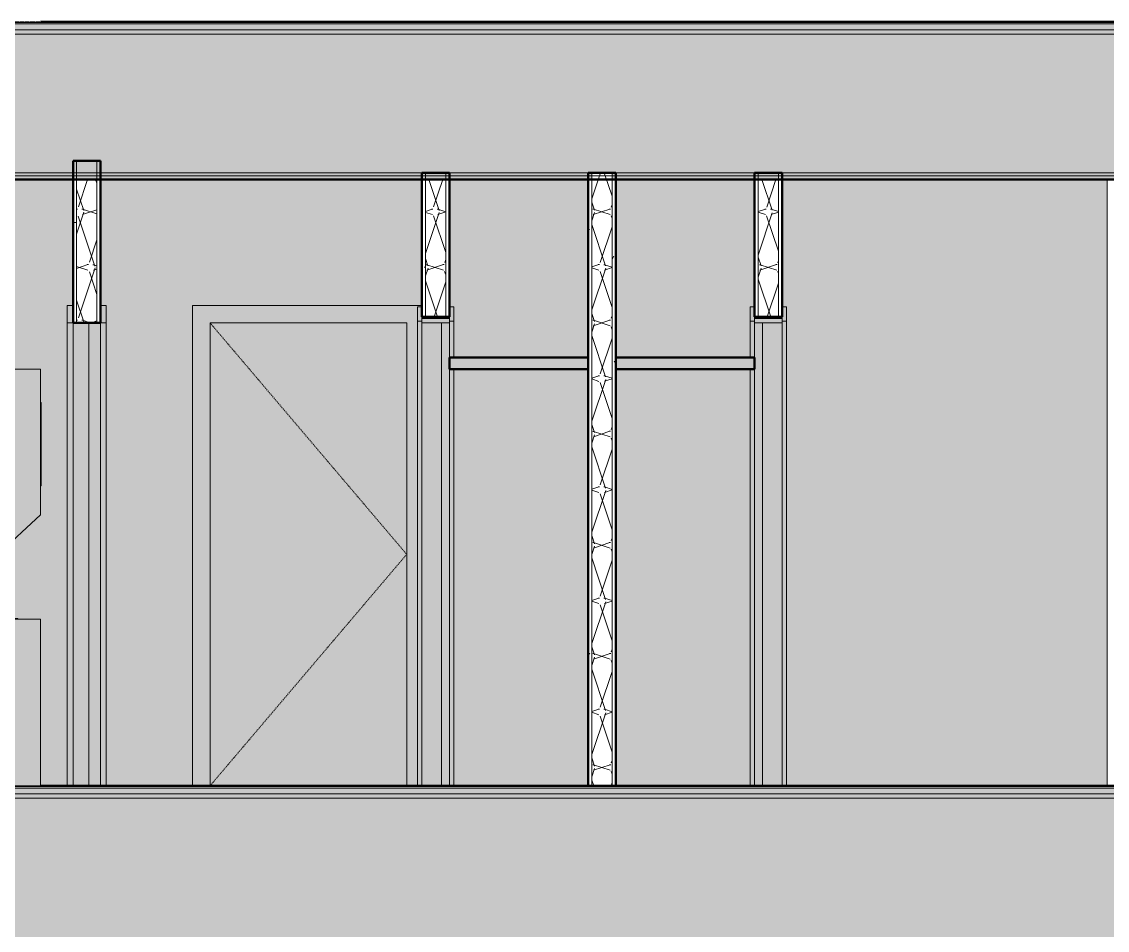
# Model space of a CAD drawing. Header units: inches. Extents: x 9594 to 15314, y -314 to 660.
# Drawn here: x 10485.9 to 10673.6, y 111.1 to 268 of the extents above; entities that cross this region are included whole.
import ezdxf

# ---------------------------------------------------------------- set-up
doc = ezdxf.new("R2010")
doc.units = ezdxf.units.IN
doc.header["$MEASUREMENT"] = 0
doc.linetypes.add('Dash 1_16_', pattern=[0.125, 0.0625, -0.0625])
doc.linetypes.add('Grid Line 1_2_', pattern=[0.875, 0.5, -0.125, 0.125, -0.125])
for name, color, linetype, lineweight in [('0-1', 7, 'Continuous', 5), ('0-2', 7, 'Continuous', 9), ('A-DOOR-1', 45, 'Continuous', 9), ('A-DOOR-2', 7, 'Continuous', 9), ('A-DOOR-3', 55, 'Continuous', 9), ('A-DOOR-4', 7, 'Dash 1_16_', 9), ('A-DOOR-5', 130, 'Continuous', 20), ('A-DOOR-FRAM-1', 45, 'Continuous', 9), ('A-DOOR-FRAM-2', 7, 'Continuous', 9), ('A-DOOR-FRAM-3', 55, 'Continuous', 9), ('A-DOOR-FRAM-4', 130, 'Continuous', 20), ('A-FLOR-4', 192, 'Continuous', 5), ('A-FLOR-5', 192, 'Continuous', 50), ('A-FLOR-LEVL-1', 51, 'Grid Line 1_2_', 9), ('A-FLOR-MCUT', 51, 'Continuous', 13), ('A-FLOR-PATT-2', 8, 'Continuous', 9), ('A-WALL-1', 10, 'Continuous', 13), ('A-WALL-2', 50, 'Continuous', 5), ('A-WALL-3', 8, 'Continuous', 5), ('A-WALL-5', 7, 'Continuous', 9), ('A-WALL-6', 250, 'Continuous', 50), ('A-WALL-PATT-1', 253, 'Continuous', 9), ('A-WALL-PATT-2', 7, 'Continuous', 9), ('P-SANR-FIXT-2', 7, 'Continuous', 9), ('P-SANR-FIXT-3', 253, 'Continuous', 9), ('Q-CASE-1', 250, 'Continuous', 50), ('Q-CASE-2', 253, 'Continuous', 9)]:
    doc.layers.add(name, color=color, linetype=linetype, lineweight=lineweight)
pattern_1 = [(0, (11008.554, 72), (30.72, 7.68), [1.267, -21.773, 1.267, -21.773, -122.88]), (0, (11008.554, 72), (30.72, 7.68), [-46.08, 1.267, -44.813, 1.267, -21.773, -53.76]), (0, (11008.554, 72), (30.72, 7.68), [-115.2, 1.267, -14.093, 1.267, -37.133]), (120, (11020.074, 75.84), (-22.011075, 22.7643), [1.267, -21.773, 1.267, -21.773, -122.88]), (120, (11020.074, 75.84), (-22.011075, 22.7643), [-46.08, 1.267, -44.813, 1.267, -21.773, -53.76]), (120, (11020.074, 75.84), (-22.011075, 22.7643), [-115.2, 1.267, -14.093, 1.267, -37.133]), (240, (11023.914, 91.2), (-8.708925, -30.4443), [1.267, -21.773, 1.267, -21.773, -122.88]), (240, (11023.914, 91.2), (-8.708925, -30.4443), [-46.08, 1.267, -44.813, 1.267, -21.773, -53.76]), (240, (11023.914, 91.2), (-8.708925, -30.4443), [-115.2, 1.267, -14.093, 1.267, -37.133])]
pattern_2 = [(161.57, (11009.034, 72.48), (-3.8399538, -1.54e-05), [0, -27.322, 3.034, 0]), (18.43, (11008.074, 72.48), (-3.8399538, 1.54e-05), [0, -27.322, 3.034, 0]), (108.43, (11009.034, 72.48), (1.919622, -9.6005246), [9.106, -21.25]), (71.57, (11008.074, 72.48), (1.919622, 9.6005246), [9.106, -21.25])]
pattern_3 = [(0, (11008.554, 72), (15.36, 3.84), [1.267, -10.253, 1.267, -10.253, -61.44]), (0, (11008.554, 72), (15.36, 3.84), [-23.04, 1.267, -21.773, 1.267, -10.253, -26.88]), (0, (11008.554, 72), (15.36, 3.84), [-57.6, 1.267, -6.413, 1.267, -17.933]), (120, (11014.314, 73.92), (-11.005538, 11.38215), [1.267, -10.253, 1.267, -10.253, -61.44]), (120, (11014.314, 73.92), (-11.005538, 11.38215), [-23.04, 1.267, -21.773, 1.267, -10.253, -26.88]), (120, (11014.314, 73.92), (-11.005538, 11.38215), [-57.6, 1.267, -6.413, 1.267, -17.933]), (240, (11016.234, 81.6), (-4.354462, -15.22215), [1.267, -10.253, 1.267, -10.253, -61.44]), (240, (11016.234, 81.6), (-4.354462, -15.22215), [-23.04, 1.267, -21.773, 1.267, -10.253, -26.88]), (240, (11016.234, 81.6), (-4.354462, -15.22215), [-57.6, 1.267, -6.413, 1.267, -17.933])]
pattern_4 = [(0, (11008.554, 72), (0, 4.798), []), (315, (11008.554, 72), (4.798427, 0), [6.786, -6.786]), (45, (11008.554, 72), (4.798427, 0), [6.786, -6.786])]

# ---------------------------------------------------------------- blocks, each defined once
blk = doc.blocks.new('SWING - SINGLE - FLUSH - 2-10 x 6-8 - PRIVACY-V32-BUILDING SECTION - EAST_WEST - LOOKING SOUTH2')
at = {"layer": 'A-DOOR-3'}
blk.add_hatch(color=256, dxfattribs=at).paths.add_polyline_path([(10548.04, 136), (10552.46, 136), (10552.46, 216), (10518.46, 216), (10518.46, 136)], flags=0)
at = {"layer": 'A-DOOR-FRAM-3'}
blk.add_hatch(color=256, dxfattribs=at).paths.add_polyline_path([(10518.46, 136), (10518.46, 216), (10552.46, 216), (10552.46, 136), (10554.34, 136), (10554.34, 218.75), (10555.09, 218.75), (10555.09, 219), (10515.46, 219), (10515.46, 136)], flags=0)
at = {"layer": 'A-DOOR-4'}
for p in [(10518.46, 216), (10518.46, 136)]:
    blk.add_line(p, (10552.46, 176), dxfattribs=at)
at = {"layer": 'A-DOOR-FRAM-2'}
for p, q in [((10515.46, 219), (10515.46, 136)), ((10555.09, 219), (10515.46, 219)), ((10518.46, 136), (10518.46, 216)), ((10518.46, 216), (10552.46, 216)), ((10552.46, 216), (10552.46, 136))]:
    blk.add_line(p, q, dxfattribs=at)
blk = doc.blocks.new('SLIDING - FLUSH - 4-0 x 6-8-2636080-BUILDING SECTION - EAST_WEST - LOOKING SOUTH2')
at = {"layer": 'A-DOOR-1'}
for points in [[(11538.94, 216.25), (11538.94, 218.75), (11538.19, 218.75), (11538.19, 216.25)], [(11544.44, 216.25), (11544.44, 218.75), (11543.69, 218.75), (11543.69, 216.25)], [(11539.32, 136), (11540.31, 136), (11540.31, 216), (11538.94, 216), (11538.94, 136)], [(11543.69, 136), (11544.44, 136), (11544.44, 216.25), (11543.69, 216.25), (11543.69, 146)]]:
    blk.add_hatch(color=256, dxfattribs=at).paths.add_polyline_path(points, flags=0)
h = blk.add_hatch(color=256, dxfattribs=at)
h.paths.add_polyline_path([(11538.19, 136), (11538.94, 136), (11538.94, 208), (11538.19, 208), (11538.19, 140.93)], flags=0)
h.paths.add_polyline_path([(11538.19, 210), (11538.94, 210), (11538.94, 216.25), (11538.19, 216.25), (11538.19, 216)], flags=0)
at = {"layer": 'A-DOOR-FRAM-1'}
for points in [[(11540.31, 216), (11543.69, 216), (11543.69, 217), (11538.94, 217), (11538.94, 216)], [(11543.69, 136), (11543.69, 216), (11540.31, 216), (11540.31, 136), (11542.99, 136)]]:
    blk.add_hatch(color=256, dxfattribs=at).paths.add_polyline_path(points, flags=0)
at = {"layer": 'A-DOOR-2'}
for p, q in [((11538.19, 218.75), (11538.19, 216.25)), ((11538.94, 218.75), (11538.19, 218.75)), ((11538.94, 216.25), (11538.94, 218.75)), ((11543.69, 218.75), (11543.69, 216.25)), ((11544.44, 218.75), (11543.69, 218.75)), ((11544.44, 216.25), (11544.44, 218.75)), ((11538.19, 216.25), (11538.94, 216.25)), ((11538.19, 210), (11538.19, 216.25)), ((11543.69, 216.25), (11544.44, 216.25)), ((11544.44, 216.25), (11544.44, 136)), ((11538.19, 136), (11538.19, 208))]:
    blk.add_line(p, q, dxfattribs=at)
at = {"layer": 'A-DOOR-5'}
for p, q in [((11540.31, 216), (11538.94, 216)), ((11538.94, 216), (11538.94, 136)), ((11540.31, 136), (11540.31, 216)), ((11538.94, 136), (11540.31, 136))]:
    blk.add_line(p, q, dxfattribs=at)
at = {"layer": 'A-DOOR-FRAM-2'}
blk.add_line((11543.69, 216), (11543.69, 136), dxfattribs=at)
at = {"layer": 'A-DOOR-FRAM-4'}
for p, q in [((11543.69, 217), (11538.94, 217)), ((11538.94, 217), (11538.94, 216)), ((11543.69, 216.75), (11538.94, 216.75)), ((11538.94, 216), (11543.69, 216)), ((11543.69, 216), (11543.69, 217))]:
    blk.add_line(p, q, dxfattribs=at)
blk = doc.blocks.new('OD_CW_Closet - OD_CW_Closet-2123065-BUILDING SECTION - EAST_WEST - LOOKING SOUTH2')
at = {"layer": 'Q-CASE-2'}
blk.add_hatch(color=256, dxfattribs=at).paths.add_polyline_path([(10560.59, 208), (10583.84, 208), (10583.84, 210), (10559.84, 210), (10559.84, 208)], flags=0)
at = {"layer": 'Q-CASE-1'}
for p, q in [((10583.84, 210), (10559.84, 210)), ((10559.84, 210), (10559.84, 208)), ((10583.84, 208), (10583.84, 210)), ((10559.84, 208), (10583.84, 208))]:
    blk.add_line(p, q, dxfattribs=at)
blk = doc.blocks.new('SLIDING - FLUSH - 4-0 x 6-8-V21-BUILDING SECTION - EAST_WEST - LOOKING SOUTH2')
at = {"layer": 'A-DOOR-1'}
for points in [[(11480.69, 216.25), (11481.44, 216.25), (11481.44, 218.75), (11480.69, 218.75), (11480.69, 216.3)], [(11486.94, 216.25), (11486.94, 218.75), (11486.19, 218.75), (11486.19, 216.25)], [(11480.69, 136), (11481.44, 136), (11481.44, 216.25), (11480.69, 216.25), (11480.69, 140.24)], [(11486.19, 136), (11486.19, 216), (11484.81, 216), (11484.81, 136)]]:
    blk.add_hatch(color=256, dxfattribs=at).paths.add_polyline_path(points, flags=0)
h = blk.add_hatch(color=256, dxfattribs=at)
h.paths.add_polyline_path([(11486.19, 136), (11486.94, 136), (11486.94, 208), (11486.19, 208), (11486.19, 160.7)], flags=0)
h.paths.add_polyline_path([(11486.94, 210), (11486.94, 216.25), (11486.19, 216.25), (11486.19, 210)], flags=0)
at = {"layer": 'A-DOOR-FRAM-1'}
for points in [[(11481.44, 216), (11486.19, 216), (11486.19, 217), (11481.44, 217), (11481.44, 216.25)], [(11481.44, 136), (11484.81, 136), (11484.81, 216), (11481.44, 216), (11481.44, 143.03)]]:
    blk.add_hatch(color=256, dxfattribs=at).paths.add_polyline_path(points, flags=0)
at = {"layer": 'A-DOOR-2'}
for p, q in [((11481.44, 218.75), (11480.69, 218.75)), ((11480.69, 218.75), (11480.69, 216.25)), ((11481.44, 216.25), (11481.44, 218.75)), ((11486.94, 218.75), (11486.19, 218.75)), ((11486.19, 218.75), (11486.19, 216.25)), ((11486.94, 216.25), (11486.94, 218.75)), ((11480.69, 216.25), (11481.44, 216.25)), ((11480.69, 136), (11480.69, 216.25)), ((11486.19, 216.25), (11486.94, 216.25)), ((11486.94, 216.25), (11486.94, 210)), ((11486.94, 208), (11486.94, 136))]:
    blk.add_line(p, q, dxfattribs=at)
at = {"layer": 'A-DOOR-5'}
for p, q in [((11484.81, 216), (11484.81, 136)), ((11486.19, 216), (11484.81, 216)), ((11486.19, 136), (11486.19, 216)), ((11484.81, 136), (11486.19, 136))]:
    blk.add_line(p, q, dxfattribs=at)
at = {"layer": 'A-DOOR-FRAM-2'}
blk.add_line((11481.44, 136), (11481.44, 216), dxfattribs=at)
at = {"layer": 'A-DOOR-FRAM-4'}
for p, q in [((11481.44, 217), (11481.44, 216)), ((11486.19, 217), (11481.44, 217)), ((11481.44, 216.75), (11486.19, 216.75)), ((11481.44, 216), (11486.19, 216)), ((11486.19, 216), (11486.19, 217))]:
    blk.add_line(p, q, dxfattribs=at)
blk = doc.blocks.new('Stacked Washer and Dryer - 26_x25_ - Private-1352637-BUILDING SECTION - EAST_WEST - LOOKING SOUTH2')
at = {"layer": 'P-SANR-FIXT-3'}
for points in [[(10466, 136), (10489.16, 136), (10489.16, 164.81), (10469.66, 164.81), (10489.16, 182.81), (10489.16, 208), (10463.16, 208), (10463.16, 136)], [(10489.29, 187.84), (10489.29, 202.25), (10489.16, 202.25), (10489.16, 187.84)], [(10479.48, 164.81), (10485.26, 164.81), (10485.26, 164.94), (10472.26, 164.94), (10472.26, 164.81)]]:
    blk.add_hatch(color=256, dxfattribs=at).paths.add_polyline_path(points, flags=0)
at = {"layer": 'P-SANR-FIXT-2'}
for p, q in [((10489.16, 208), (10463.16, 208)), ((10463.16, 208), (10463.16, 136)), ((10489.16, 182.81), (10489.16, 208)), ((10489.29, 202.25), (10489.16, 202.25)), ((10489.29, 187.84), (10489.29, 202.25)), ((10489.16, 187.84), (10489.29, 187.84)), ((10469.66, 164.81), (10489.16, 182.81)), ((10489.16, 164.81), (10469.66, 164.81)), ((10472.26, 164.94), (10485.26, 164.94)), ((10472.26, 164.81), (10472.26, 164.94)), ((10485.26, 164.81), (10485.26, 164.94)), ((10489.16, 136), (10489.16, 164.81)), ((10463.16, 136), (10489.16, 136))]:
    blk.add_line(p, q, dxfattribs=at)
blk = doc.blocks.new('SWING - SINGLE - FLUSH - 2-10 x 6-8 - PRIVACY-V33-BUILDING SECTION - EAST_WEST - LOOKING SOUTH2')
at = {"layer": 'A-DOOR-3'}
blk.add_hatch(color=256, dxfattribs=at).paths.add_polyline_path([(10497.54, 136), (10499.54, 136), (10499.54, 216), (10497.54, 216), (10497.54, 145.29)], flags=0)
at = {"layer": 'A-DOOR-FRAM-3'}
for points in [[(10494.79, 216), (10494.79, 219), (10493.79, 219), (10493.79, 216)], [(10500.54, 216), (10500.54, 219), (10499.54, 219), (10499.54, 216)], [(10493.79, 136), (10494.79, 136), (10494.79, 216), (10493.79, 216), (10493.79, 164.81)], [(10499.54, 136), (10500.54, 136), (10500.54, 216), (10499.54, 216), (10499.54, 152.05)]]:
    blk.add_hatch(color=256, dxfattribs=at).paths.add_polyline_path(points, flags=0)
at = {"layer": 'A-DOOR-5'}
for p, q in [((10497.54, 216), (10497.54, 136)), ((10499.54, 216), (10497.54, 216)), ((10499.54, 136), (10499.54, 216)), ((10497.54, 136), (10499.54, 136))]:
    blk.add_line(p, q, dxfattribs=at)
at = {"layer": 'A-DOOR-FRAM-2'}
for p, q in [((10493.79, 136), (10493.79, 216)), ((10494.79, 216), (10494.79, 136)), ((10500.54, 216), (10500.54, 136))]:
    blk.add_line(p, q, dxfattribs=at)
at = {"layer": 'A-DOOR-FRAM-4'}
for p, q in [((10493.79, 219), (10493.79, 216)), ((10494.79, 219), (10493.79, 219)), ((10494.79, 216), (10494.79, 219)), ((10500.54, 219), (10499.54, 219)), ((10499.54, 219), (10499.54, 216)), ((10500.54, 216), (10500.54, 219)), ((10493.79, 216), (10494.79, 216)), ((10499.54, 216), (10500.54, 216))]:
    blk.add_line(p, q, dxfattribs=at)
blk = doc.blocks.new('CTR - 1st Phase - Unit Layouts_rvt-1-BUILDING SECTION - EAST_WEST - LOOKING SOUTH2')
at = {"layer": 'A-WALL-1'}
h = blk.add_hatch(color=256, dxfattribs=at)
h.paths.add_polyline_path([(10463.16, 136), (10463.16, 208), (10489.16, 208), (10489.16, 202.25), (10489.29, 202.25), (10489.29, 187.84), (10489.16, 187.84), (10489.16, 182.81), (10469.66, 164.81), (10472.26, 164.81), (10472.26, 164.94), (10485.26, 164.94), (10485.26, 164.81), (10489.16, 164.81), (10489.16, 136), (10493.79, 136), (10493.79, 219), (10494.79, 219), (10494.79, 240.75), (10457.54, 240.75), (10457.54, 136)], flags=0)
h.paths.add_polyline_path([(10595.17, 136), (10611.84, 136), (10611.84, 208), (10588.59, 208), (10588.59, 136)], flags=0)
h.paths.add_polyline_path([(10583.84, 136), (10583.84, 208), (10560.59, 208), (10560.59, 136), (10570.64, 136)], flags=0)
h.paths.add_polyline_path([(10515.46, 136), (10515.46, 219), (10555.09, 219), (10555.09, 240.75), (10499.54, 240.75), (10499.54, 219), (10500.54, 219), (10500.54, 136)], flags=0)
h.paths.add_polyline_path([(10588.59, 210), (10611.84, 210), (10611.84, 218.75), (10612.59, 218.75), (10612.59, 240.75), (10588.59, 240.75), (10588.59, 216)], flags=0)
h.paths.add_polyline_path([(10560.59, 210), (10583.84, 210), (10583.84, 240.75), (10559.84, 240.75), (10559.84, 218.75), (10560.59, 218.75), (10560.59, 216)], flags=0)
at = {"layer": 'A-WALL-2'}
blk.add_hatch(color=256, dxfattribs=at).paths.add_polyline_path([(10638.23, 136), (10673.55, 136), (10673.55, 240.75), (10617.34, 240.75), (10617.34, 218.75), (10618.09, 218.75), (10618.09, 136)], flags=0)
at = {"layer": 'A-WALL-3'}
blk.add_hatch(color=256, dxfattribs=at).paths.add_polyline_path([(10494.79, 136), (10497.54, 136), (10497.54, 216), (10494.79, 216), (10494.79, 164.81)], flags=0)
at = {"layer": 'A-WALL-PATT-1'}
h = blk.add_hatch(dxfattribs=at)
h.set_pattern_fill('FP_4', color=256, style=0, pattern_type=2)
h.set_pattern_definition(pattern_2)
h.paths.add_polyline_path([(10497.54, 216), (10498.91, 216), (10498.91, 240.75), (10495.41, 240.75), (10495.41, 216)], flags=0)
h = blk.add_hatch(dxfattribs=at)
h.set_pattern_fill('FP_4', color=256, style=0, pattern_type=2)
h.set_pattern_definition(pattern_2)
h.paths.add_polyline_path([(10555.71, 217), (10559.21, 217), (10559.21, 240.75), (10555.71, 240.75), (10555.71, 218.33)], flags=0)
h = blk.add_hatch(dxfattribs=at)
h.set_pattern_fill('FP_4', color=256, style=0, pattern_type=2)
h.set_pattern_definition(pattern_2)
h.paths.add_polyline_path([(10587.96, 136), (10587.96, 241.88), (10584.46, 241.88), (10584.46, 136)], flags=0)
h = blk.add_hatch(dxfattribs=at)
h.set_pattern_fill('FP_4', color=256, style=0, pattern_type=2)
h.set_pattern_definition(pattern_2)
h.paths.add_polyline_path([(10613.71, 217), (10616.71, 217), (10616.71, 240.75), (10613.21, 240.75), (10613.21, 217)], flags=0)
at = {"layer": 'A-WALL-PATT-2'}
h = blk.add_hatch(dxfattribs=at)
h.set_pattern_fill('FP_1', color=256, style=0, pattern_type=2)
h.set_pattern_definition(pattern_1)
h.paths.add_polyline_path([(10495.41, 216), (10495.41, 240.75), (10494.79, 240.75), (10494.79, 216)], flags=0)
h = blk.add_hatch(dxfattribs=at)
h.set_pattern_fill('FP_1', color=256, style=0, pattern_type=2)
h.set_pattern_definition(pattern_1)
h.paths.add_polyline_path([(10555.46, 217), (10555.71, 217), (10555.71, 240.75), (10555.09, 240.75), (10555.09, 217)], flags=0)
h = blk.add_hatch(dxfattribs=at)
h.set_pattern_fill('FP_1', color=256, style=0, pattern_type=2)
h.set_pattern_definition(pattern_1)
h.paths.add_polyline_path([(10583.84, 136), (10584.46, 136), (10584.46, 240.75), (10583.84, 240.75), (10583.84, 146.52)], flags=0)
h = blk.add_hatch(dxfattribs=at)
h.set_pattern_fill('FP_1', color=256, style=0, pattern_type=2)
h.set_pattern_definition(pattern_1)
h.paths.add_polyline_path([(10588.59, 136), (10588.59, 240.75), (10587.96, 240.75), (10587.96, 136)], flags=0)
h = blk.add_hatch(dxfattribs=at)
h.set_pattern_fill('FP_1', color=256, style=0, pattern_type=2)
h.set_pattern_definition(pattern_1)
h.paths.add_polyline_path([(10617.34, 217), (10617.34, 240.75), (10616.71, 240.75), (10616.71, 217)], flags=0)
at = {"layer": 'A-WALL-1'}
for p, q in [((10495.41, 244), (10495.41, 216)), ((10498.91, 244), (10498.91, 216)), ((10555.71, 241.88), (10555.71, 217)), ((10559.21, 241.88), (10559.21, 217)), ((10584.46, 241.88), (10584.46, 136)), ((10587.96, 241.88), (10587.96, 136)), ((10613.21, 241.88), (10613.21, 217)), ((10616.71, 241.88), (10616.71, 217))]:
    blk.add_line(p, q, dxfattribs=at)
at = {"layer": 'A-WALL-5'}
for p, q in [((10673.55, 136), (10673.55, 240.75)), ((10494.79, 136), (10494.79, 216))]:
    blk.add_line(p, q, dxfattribs=at)
at = {"layer": 'A-WALL-6'}
for p, q in [((10494.79, 244), (10494.79, 216)), ((10499.54, 244), (10494.79, 244)), ((10499.54, 216), (10499.54, 244)), ((10555.09, 241.88), (10555.09, 217)), ((10559.84, 241.88), (10555.09, 241.88)), ((10559.84, 217), (10559.84, 241.88)), ((10588.59, 241.88), (10583.84, 241.88)), ((10583.84, 241.88), (10583.84, 136)), ((10588.59, 136), (10588.59, 241.88)), ((10617.34, 241.88), (10612.59, 241.88)), ((10612.59, 241.88), (10612.59, 217)), ((10617.34, 217), (10617.34, 241.88)), ((10494.79, 216), (10499.54, 216)), ((10555.09, 217), (10559.84, 217)), ((10612.59, 217), (10617.34, 217)), ((10583.84, 136), (10588.59, 136))]:
    blk.add_line(p, q, dxfattribs=at)
at = {"layer": '0-2'}
for name, p in [('SWING - SINGLE - FLUSH - 2-10 x 6-8 - PRIVACY-V33-BUILDING SECTION - EAST_WEST - LOOKING SOUTH2', (0, 0)), ('SWING - SINGLE - FLUSH - 2-10 x 6-8 - PRIVACY-V32-BUILDING SECTION - EAST_WEST - LOOKING SOUTH2', (0, 0)), ('SLIDING - FLUSH - 4-0 x 6-8-V21-BUILDING SECTION - EAST_WEST - LOOKING SOUTH2', (-926.35, 0)), ('SLIDING - FLUSH - 4-0 x 6-8-2636080-BUILDING SECTION - EAST_WEST - LOOKING SOUTH2', (-926.35, 0)), ('OD_CW_Closet - OD_CW_Closet-2123065-BUILDING SECTION - EAST_WEST - LOOKING SOUTH2', (0, 0)), ('OD_CW_Closet - OD_CW_Closet-2123065-BUILDING SECTION - EAST_WEST - LOOKING SOUTH2', (28.75, 0)), ('Stacked Washer and Dryer - 26_x25_ - Private-1352637-BUILDING SECTION - EAST_WEST - LOOKING SOUTH2', (0, 0))]:
    blk.add_blockref(name, p, dxfattribs=at)
blk = doc.blocks.new('CTR - 1st Phase -Stairs _ Elevators_rvt-1-BUILDING SECTION - EAST_WEST - LOOKING SOUTH2')
at = {"layer": 'A-FLOR-LEVL-1'}
for p, q in [((9594.29, 268), (12543.28, 268)), ((9594.29, 136), (12543.28, 136))]:
    blk.add_line(p, q, dxfattribs=at)

msp = doc.modelspace()

# ---------------------------------------------------------------- hatches: boundary and pattern name
at = {"layer": 'A-FLOR-4'}
h = msp.add_hatch(color=256, dxfattribs=at)
h.paths.add_polyline_path([(11641.24, 267.62), (11646.74, 267.65), (11646.74, 267.87), (11255.64, 267.87), (11255.64, 267.62), (11628.74, 267.62)], flags=0)
h.paths.add_polyline_path([(10552.11, 267.62), (10843.14, 267.62), (10843.13, 267.87), (10452.04, 267.87), (10452.04, 267.62), (10548.04, 267.62)], flags=0)
h.paths.add_polyline_path([(11837.85, 267.62), (12110.34, 267.62), (12110.34, 267.87), (11737.24, 267.87), (11737.24, 267.62), (11794, 267.62)], flags=0)
h.paths.add_polyline_path([(10265.78, 267.62), (10361.54, 267.62), (10361.54, 267.87), (9988.44, 267.87), (9988.44, 267.62), (10265.77, 267.62)], flags=0)
h = msp.add_hatch(color=256, dxfattribs=at)
h.paths.add_polyline_path([(12102.16, 241.37), (12109.71, 241.37), (12109.71, 241.87), (11737.24, 241.87), (11737.24, 241.37), (12081.6, 241.37)], flags=0)
h.paths.add_polyline_path([(11425.23, 241.37), (11510.81, 241.37), (11510.81, 241.87), (11256.26, 241.87), (11256.29, 241.37), (11413.95, 241.37)], flags=0)
h.paths.add_polyline_path([(11640.06, 241.37), (11646.74, 241.37), (11646.74, 241.87), (11514.31, 241.87), (11514.31, 241.37), (11585.47, 241.37)], flags=0)
h.paths.add_polyline_path([(10814.99, 241.37), (10842.51, 241.37), (10842.51, 241.87), (10587.96, 241.87), (10587.96, 241.37), (10810.45, 241.37)], flags=0)
h.paths.add_polyline_path([(10466, 241.37), (10584.46, 241.37), (10584.46, 241.87), (10452.04, 241.87), (10452.04, 241.37), (10458.72, 241.37)], flags=0)
h.paths.add_polyline_path([(10103.47, 241.37), (10361.54, 241.37), (10361.54, 241.87), (9989.06, 241.87), (9989.06, 241.37), (10102.63, 241.37)], flags=0)
h = msp.add_hatch(color=256, dxfattribs=at)
h.paths.add_polyline_path([(11737.24, 135.62), (12110.34, 135.62), (12110.34, 135.87), (11737.24, 135.87)], flags=0)
h.paths.add_polyline_path([(11547.59, 135.62), (11646.74, 135.62), (11646.74, 135.87), (11255.64, 135.87), (11255.64, 135.62), (11547.12, 135.62)], flags=0)
h.paths.add_polyline_path([(10812.24, 135.62), (10843.14, 135.62), (10843.13, 135.87), (10450.69, 135.87), (10450.69, 135.62), (10810.45, 135.62)], flags=0)
h.paths.add_polyline_path([(10177.72, 135.62), (10361.54, 135.62), (10361.54, 135.87), (9988.44, 135.84), (9988.44, 135.62), (10167.14, 135.62)], flags=0)
at = {"layer": 'A-FLOR-PATT-2'}
h = msp.add_hatch(dxfattribs=at)
h.set_pattern_fill('FP_3', color=256, style=0, pattern_type=2)
h.set_pattern_definition(pattern_4)
h.paths.add_polyline_path([(12009.2, 265.87), (12115.84, 265.87), (12115.82, 266.62), (11737.24, 266.62), (11737.24, 265.87), (12007.79, 265.87)], flags=0)
h.paths.add_polyline_path([(11283.69, 265.87), (11646.74, 265.87), (11646.74, 266.62), (11250.14, 266.62), (11250.14, 265.87), (11262.55, 265.87)], flags=0)
h.paths.add_polyline_path([(10670.52, 265.87), (10848.64, 265.87), (10848.64, 266.62), (10452.04, 266.62), (10452.04, 265.87), (10662.71, 265.87)], flags=0)
h.paths.add_polyline_path([(10347.59, 265.87), (10361.54, 265.87), (10361.54, 266.62), (9982.94, 266.62), (9982.94, 265.87), (10336.83, 265.87)], flags=0)
h = msp.add_hatch(dxfattribs=at)
h.set_pattern_fill('FP_2', color=256, style=0, pattern_type=2)
h.set_pattern_definition(pattern_3)
h.paths.add_polyline_path([(12107.4, 266.62), (12110.34, 266.62), (12110.34, 267.62), (11737.24, 267.62), (11737.24, 266.62), (12102.16, 266.62)], flags=0)
h.paths.add_polyline_path([(11628.74, 266.62), (11646.74, 266.62), (11646.74, 267.62), (11255.64, 267.62), (11255.64, 266.62), (11628.53, 266.62)], flags=0)
h.paths.add_polyline_path([(10799.69, 266.62), (10843.14, 266.62), (10843.14, 267.62), (10452.04, 267.62), (10452.04, 266.62), (10788.92, 266.62)], flags=0)
h.paths.add_polyline_path([(10090.99, 266.62), (10361.54, 266.62), (10361.54, 267.62), (9988.44, 267.62), (9988.44, 266.62), (10089.2, 266.62)], flags=0)
h = msp.add_hatch(dxfattribs=at)
h.set_pattern_fill('FP_4', color=256, style=0, pattern_type=2)
h.set_pattern_definition(pattern_2)
h.paths.add_polyline_path([(11800.76, 241.87), (12115.84, 241.87), (12115.84, 265.87), (11737.24, 265.87), (11737.24, 241.87), (11757.7, 241.87)], flags=0)
h.paths.add_polyline_path([(11585.47, 241.87), (11646.74, 241.87), (11646.74, 265.87), (11250.14, 265.87), (11250.14, 241.87), (11542.99, 241.87)], flags=0)
h.paths.add_polyline_path([(10842.61, 241.87), (10848.64, 241.87), (10848.64, 265.87), (10452.04, 265.87), (10452.04, 241.87), (10842.51, 241.87)], flags=0)
h.paths.add_polyline_path([(10293.77, 241.87), (10361.54, 241.87), (10361.54, 265.87), (9982.94, 265.87), (9982.94, 241.87), (10260.93, 241.87)], flags=0)
h = msp.add_hatch(dxfattribs=at)
h.set_pattern_fill('FP_1', color=256, style=0, pattern_type=2)
h.set_pattern_definition(pattern_1)
h.paths.add_polyline_path([(11585.47, 240.75), (11646.74, 240.75), (11646.74, 241.37), (11514.31, 241.37), (11514.31, 240.75), (11558.41, 240.75)], flags=0)
h.paths.add_polyline_path([(11972.99, 240.75), (12109.71, 240.75), (12109.71, 241.37), (11737.24, 241.37), (11737.24, 240.75), (11940.76, 240.75)], flags=0)
h.paths.add_polyline_path([(11510.81, 240.75), (11510.81, 241.37), (11256.26, 241.37), (11256.26, 240.75), (11510.19, 240.75)], flags=0)
h.paths.add_polyline_path([(10353.42, 240.75), (10361.54, 240.75), (10361.54, 241.37), (9989.06, 241.37), (9989.06, 240.75), (10336.83, 240.75)], flags=0)
h.paths.add_polyline_path([(10548.04, 240.75), (10584.46, 240.75), (10584.46, 241.37), (10452.04, 241.37), (10452.04, 240.75), (10544.14, 240.75)], flags=0)
h.paths.add_polyline_path([(10588.84, 240.75), (10842.51, 240.75), (10842.48, 241.37), (10587.96, 241.37), (10587.96, 240.75), (10588.59, 240.75)], flags=0)
h = msp.add_hatch(dxfattribs=at)
h.set_pattern_fill('FP_2', color=256, style=0, pattern_type=2)
h.set_pattern_definition(pattern_3)
h.paths.add_polyline_path([(11937.79, 134.62), (12110.34, 134.62), (12110.34, 135.62), (11737.24, 135.62), (11737.24, 134.62), (11936.79, 134.62)], flags=0)
h.paths.add_polyline_path([(11380.96, 134.62), (11646.74, 134.62), (11646.74, 135.62), (11255.64, 135.62), (11255.64, 134.62), (11380.51, 134.62)], flags=0)
h.paths.add_polyline_path([(10843.14, 134.62), (10843.14, 135.62), (10450.69, 135.62), (10450.69, 134.62), (10842.75, 134.62)], flags=0)
h.paths.add_polyline_path([(10013.9, 134.62), (10361.54, 134.62), (10361.54, 135.62), (9988.44, 135.62), (9988.44, 134.62), (10012.59, 134.62)], flags=0)
h = msp.add_hatch(dxfattribs=at)
h.set_pattern_fill('FP_3', color=256, style=0, pattern_type=2)
h.set_pattern_definition(pattern_4)
h.paths.add_polyline_path([(12114.15, 133.87), (12115.84, 133.87), (12115.84, 134.62), (11737.24, 134.62), (11737.24, 133.87), (12112.92, 133.87)], flags=0)
h.paths.add_polyline_path([(11273.31, 133.87), (11646.74, 133.87), (11646.74, 134.62), (11250.14, 134.62), (11250.14, 133.87), (11262.55, 133.87)], flags=0)
h.paths.add_polyline_path([(10457.54, 133.87), (10848.64, 133.87), (10848.61, 134.62), (10450.69, 134.62), (10450.69, 133.87), (10455.92, 133.87)], flags=0)
h.paths.add_polyline_path([(10013.9, 133.87), (10361.54, 133.87), (10361.54, 134.62), (9982.94, 134.62), (9982.94, 133.87), (10012.59, 133.87)], flags=0)
h = msp.add_hatch(dxfattribs=at)
h.set_pattern_fill('FP_4', color=256, style=0, pattern_type=2)
h.set_pattern_definition(pattern_2)
h.paths.add_polyline_path([(12091.39, 109.87), (12115.84, 109.87), (12115.84, 133.87), (11737.24, 133.87), (11737.24, 109.87), (12089.69, 109.87)], flags=0)
h.paths.add_polyline_path([(11646.74, 109.87), (11646.74, 133.87), (11250.14, 133.87), (11250.14, 109.87), (11585.47, 109.87)], flags=0)
h.paths.add_polyline_path([(10035.43, 109.87), (10361.54, 109.87), (10361.54, 133.87), (9982.94, 133.87), (9982.94, 109.87), (10017.71, 109.87)], flags=0)
h.paths.add_polyline_path([(10450.69, 109.87), (10848.64, 109.87), (10848.64, 133.87), (10450.69, 133.87), (10450.69, 127.54)], flags=0)

# ---------------------------------------------------------------- linework, layer by layer
at = {"layer": 'A-FLOR-5'}
for p, q in [((10842.51, 268), (10489.16, 268)), ((10452.04, 240.75), (10842.51, 240.75)), ((10842.51, 136), (10489.16, 136))]:
    msp.add_line(p, q, dxfattribs=at)
at = {"layer": 'A-FLOR-LEVL-1'}
for p, q in [((9660.53, 268), (12376.06, 268)), ((9660.53, 136), (12376.06, 136))]:
    msp.add_line(p, q, dxfattribs=at)
at = {"layer": 'A-FLOR-MCUT'}
for p, q in [((10843.14, 267.87), (10452.04, 267.87)), ((10843.14, 267.62), (10452.04, 267.62)), ((10843.14, 266.62), (10452.04, 266.62)), ((10848.64, 265.87), (10452.04, 265.87)), ((10842.51, 241.87), (10452.04, 241.87)), ((10842.51, 241.37), (10452.04, 241.37)), ((10843.14, 135.87), (10450.69, 135.87)), ((10843.14, 135.62), (10450.69, 135.62)), ((10843.14, 134.62), (10450.69, 134.62)), ((10848.64, 133.87), (10450.69, 133.87))]:
    msp.add_line(p, q, dxfattribs=at)

# ---------------------------------------------------------------- block references
at = {"layer": '0-1'}
for name in ['CTR - 1st Phase -Stairs _ Elevators_rvt-1-BUILDING SECTION - EAST_WEST - LOOKING SOUTH2', 'CTR - 1st Phase - Unit Layouts_rvt-1-BUILDING SECTION - EAST_WEST - LOOKING SOUTH2']:
    msp.add_blockref(name, (0, 0), dxfattribs=at)

doc.saveas('drawing.dxf')
